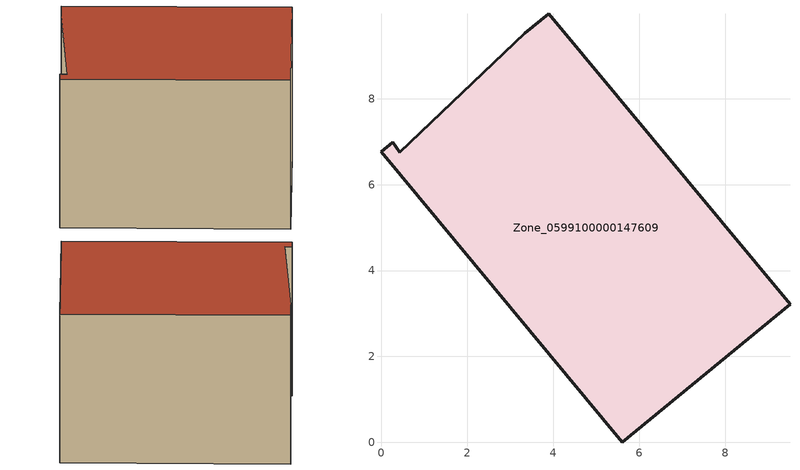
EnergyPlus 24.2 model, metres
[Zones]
Zone_0599100000147609
 floor ground (C_G): 0,6.77 0.26,6.98 0.43,6.76 3.33,9.52 3.89,9.98 9.51,3.22 5.61,0 z0
 wall outside (C_F): 5.61,0 9.51,3.22 3.89,9.98 3.33,9.52 0.43,6.76 0.26,6.98 0,6.77 5.61,0 z0:6.79
 roof outside (C_R): 0.26,6.98 0,6.77 5.61,0 9.51,3.22 3.89,9.98 3.33,9.52 0.43,6.76 z6.79
[BUILDING]
Pand.0599100000147609: North Axis=0; Terrain=City; Loads Convergence Tolerance Value=0.04; Temperature Convergence Tolerance Value=0.4; Solar Distribution=FullExterior; Maximum Number of Warmup Days=25; Minimum Number of Warmup Days=1
[Site:Location]
Rotterdam.The.Hague.AP_ZH_NLD Design_Conditions: Latitude=51.96; Longitude=4.45; Time Zone=1; Elevation=-4.5
[SITE:GROUNDTEMPERATURE:BUILDINGSURFACE]
18, 18, 18, 18, 18, 18, 18, 18, 18, 18, 18, 18
[MATERIAL] Thermal Absorptance=0.9; Solar Absorptance=0.7; Visible Absorptance=0.7
Name | Roughness | Thickness | Conductivity | Density | Specific Heat
G.TI.1946 | MediumSmooth | 0.15 | 1 | 540 | 1210
F.TI.1946 | Rough | 0.3 | 0.857143 | 1920 | 840
R.TI.1946 | MediumRough | 0.2 | 0.1 | 1500 | 1000
[CONSTRUCTION]
C_G: G.TI.1946
C_F: F.TI.1946
C_R: R.TI.1946
[ZONE]
Zone_0599100000147609: Type=1; Multiplier=1; Ceiling Height=Autocalculate; Volume=Autocalculate; Floor Area=autocalculate; Part of Total Floor Area=Yes
[ZONEINFILTRATION:DESIGNFLOWRATE]
Infil_Zone_0599100000147609: Zone or ZoneList or Space or SpaceList=Zone_0599100000147609; Schedule=AlwaysOn; Design Flow Rate Calculation Method=Flow/Area; Flow Rate per Floor Area=0.003; Constant Term Coefficient=1; Temperature Term Coefficient=0; Velocity Term Coefficient=0; Velocity Squared Term Coefficient=0
[HVACTEMPLATE:ZONE:IDEALLOADSAIRSYSTEM]
Zone_0599100000147609: Maximum Heating Supply Air Temperature=50; Minimum Cooling Supply Air Temperature=13; Maximum Heating Supply Air Humidity Ratio=0.0156; Minimum Cooling Supply Air Humidity Ratio=0.0077; Heating Limit=NoLimit; Cooling Limit=NoLimit; Dehumidification Control Type=ConstantSensibleHeatRatio; Cooling Sensible Heat Ratio=0.7; Dehumidification Setpoint=60; Humidification Control Type=None; Humidification Setpoint=30; Outdoor Air Method=None; Outdoor Air Flow Rate per Person=0.00944; Outdoor Air Flow Rate per Zone Floor Area=0; Outdoor Air Flow Rate per Zone=0; Demand Controlled Ventilation Type=None; Outdoor Air Economizer Type=NoEconomizer; Heat Recovery Type=None; Sensible Heat Recovery Effectiveness=0.7; Latent Heat Recovery Effectiveness=0.65
[ZONECONTROL:THERMOSTAT]
ThermostatControl_Zone_0599100000147609: Zone or ZoneList=Zone_0599100000147609; Control Type Schedule=DualSetpointControlType; Control 1=Thermostat_Zone_0599100000147609; Temperature Difference Between Cutout And Setpoint=0
[THERMOSTATSETPOINT:DUALSETPOINT]
Thermostat_Zone_0599100000147609: Heating Setpoint Temperature Schedule=HeatingSetpoint_Zone_0599100000147609; Cooling Setpoint Temperature Schedule=CoolingSetpoint_Zone_0599100000147609
[SCHEDULE:COMPACT]
HeatingSetpoint_Zone_0599100000147609: Through: 12/31, For: AllDays, Until: 24:00, 21
CoolingSetpoint_Zone_0599100000147609: Through: 12/31, For: AllDays, Until: 24:00, 24
DualSetpointControlType: Through: 12/31, For: AllDays, Until: 24:00, 4
AlwaysOn: Through: 12/31, For: AllDays, Until: 24:00, 1
